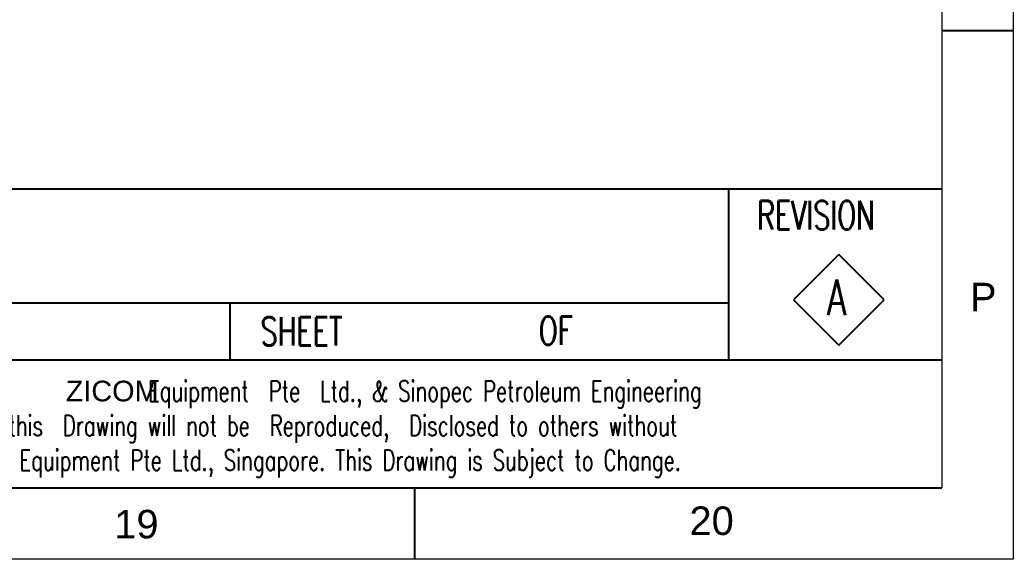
# Model space of a CAD drawing. Header units: inches. Extents: x 21 to 120937, y -15239 to 12027.
# Drawn here: x 41206.701 to 41209.447, y 12003.182 to 12004.673 of the extents above; entities that cross this region are included whole.
import ezdxf

# ---------------------------------------------------------------- set-up
doc = ezdxf.new("R2010")
doc.units = ezdxf.units.IN
doc.header["$MEASUREMENT"] = 0
doc.styles.add('HZTXT', font='simplexs.shx', dxfattribs={"width": 0.7, "bigfont": 'hztxt.shx'})
doc.styles.get("Standard").update_dxf_attribs({"font": 'arial.ttf'})

# ---------------------------------------------------------------- blocks, each defined once
blk = doc.blocks.new('240A1')
at = {"color": 0, "lineweight": -3}
for p, q in [((1046110.968, 286283.472), (1046115.968, 286283.472)), ((1046073.918, 286251.347), (1046073.918, 286246.347))]:
    blk.add_line(p, q, dxfattribs=at)
at = {"lineweight": -3}
for p, q in [((1046010.968, 286272.347), (1046110.968, 286272.347)), ((1046095.968, 286272.347), (1046095.968, 286260.347)), ((1046103.731, 286267.739), (1046100.549, 286264.557)), ((1046106.913, 286264.557), (1046103.731, 286267.739)), ((1046100.549, 286264.557), (1046103.731, 286261.375)), ((1046103.731, 286261.375), (1046106.913, 286264.557)), ((1046025.968, 286264.347), (1046095.968, 286264.347)), ((1046060.968, 286264.347), (1046060.968, 286260.347)), ((1046010.968, 286260.347), (1046110.968, 286260.347)), ((1046010.968, 286260.347), (1046110.968, 286260.347)), ((1046010.968, 286251.347), (1046110.968, 286251.347))]:
    blk.add_line(p, q, dxfattribs=at)
at = {"color": 5, "lineweight": 15}
blk.add_lwpolyline([(1045274.968, 286840.347), (1046115.968, 286840.347), (1046115.968, 286246.347), (1045274.968, 286246.347)], close=True, dxfattribs=at)
at = {"color": 0, "lineweight": 9}
blk.add_lwpolyline([(1045279.968, 286835.347), (1046110.968, 286835.347), (1046110.968, 286251.347), (1045279.968, 286251.347)], close=True, dxfattribs=at)
at = {"lineweight": -3, "style": 'HZTXT', "width": 0.7}
for s, height, p in [('REVISION', 2, (1046097.983, 286269.511)), ('A', 2.5, (1046102.901, 286263.479)), ('SHEET', 2, (1046063.119, 286261.347)), ('OF', 2, (1046082.659, 286261.402)), (' Equipment  Pte  Ltd., & Sinopec Petroleum Engineering', 1.45, (1046054.508, 286257.429)), ('Corporation and any Information, contained  in  this  Drawing will not be  Reproduced,  Disclosed to others without', 1.45, (1046011.21, 286254.999)), ('  Equipment Pte Ltd., Singapore. This Drawing is Subject to Change.', 1.45, (1046044.789, 286252.568))]:
    blk.add_text(s, height=height, dxfattribs=at).set_placement(p)
at = {"color": 5, "lineweight": -3}
blk.add_text('ZICOM', height=1.45, dxfattribs=at).set_placement((1046049.433, 286257.429))
at = {"lineweight": -3, "char_height": 2, "attachment_point": 1}
for s, insert in [('P', (1046112.941, 286265.756)), ('19', (1046052.847, 286249.808)), ('20', (1046093.243, 286250.045))]:
    blk.add_mtext_dynamic_manual_height_columns(s, width=2, gutter_width=1, heights=[0], dxfattribs=dict(at, insert=insert))

msp = doc.modelspace()

# ---------------------------------------------------------------- block references
at = {"xscale": 0.03937007874015748, "yscale": 0.03937007874015748, "zscale": 0.03937007874015748}
msp.add_blockref('240A1', (23.7791, 733.6406), dxfattribs=at)

doc.saveas('drawing.dxf')
